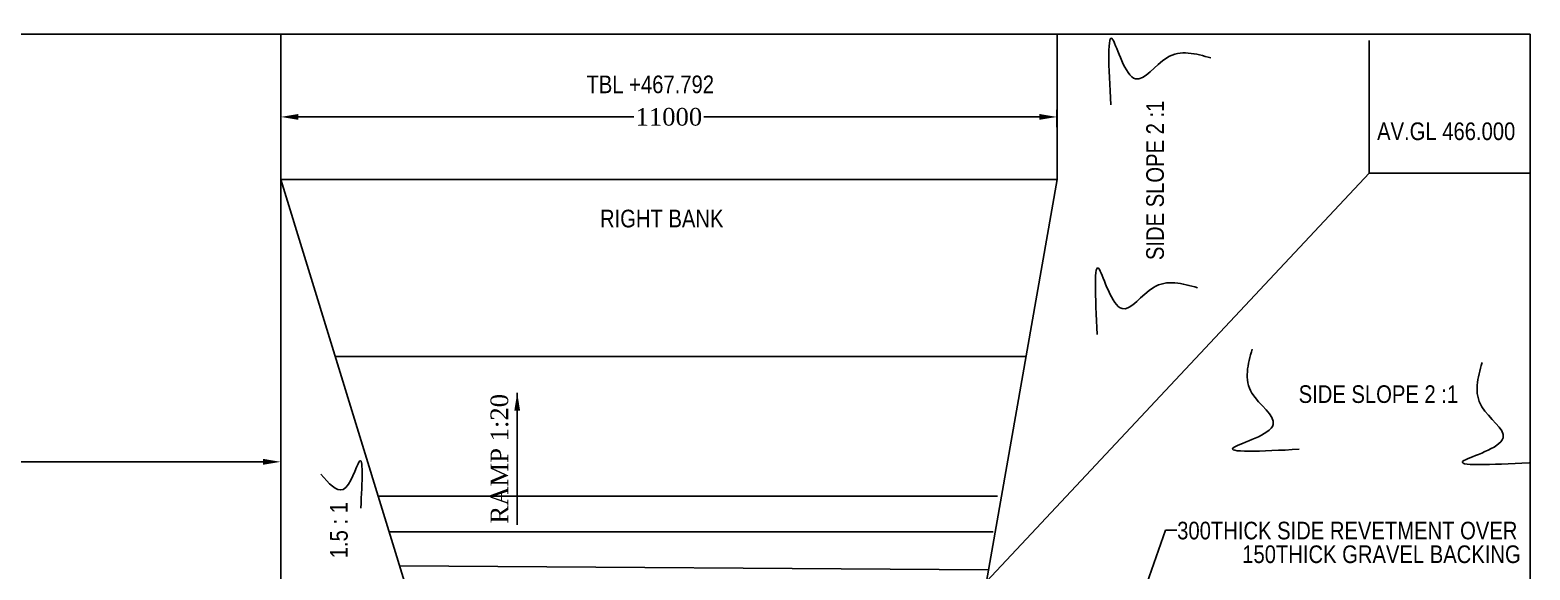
# Model space of a CAD drawing. Header units: millimetres. Extents: x 80 to 6605, y 46 to 2491.
# Drawn here: x 5980.9 to 6193.5, y 1035.2 to 1111.8 of the extents above; entities that cross this region are included whole.
import ezdxf
from ezdxf.enums import TextEntityAlignment as Align

# ---------------------------------------------------------------- set-up
doc = ezdxf.new("R2010")
doc.units = ezdxf.units.MM
doc.layers.add('TEXT_GENERAL', color=4, linetype='Continuous')
doc.styles.add('ARIAL NARROW', font='ARIALN.TTF')
doc.styles.get("Standard").update_dxf_attribs({"font": 'times.ttf', "height": 2.5})
doc.styles.add('TNR_2.5', font='times.ttf', dxfattribs={"height": 2.5})
doc.dimstyles.new('ISO-25', dxfattribs={"dimtxt": 2.5, "dimasz": 2.5, "dimexe": 1.25, "dimexo": 0.625, "dimtad": 1, "dimlfac": 25, "dimtxsty": 'Standard', "dimcen": 2.5, "dimadec": 0, "dimazin": 0, "dimtfac": 1, "dimtmove": 0, "dimatfit": 3, "dimfxl": 1, "dimarcsym": 0})
doc.dimstyles.new('STYLE_ESH', dxfattribs={"dimtxt": 2.5, "dimasz": 2.5, "dimexe": 1, "dimexo": 0.625, "dimtad": 0, "dimtih": 1, "dimtoh": 1, "dimdec": 0, "dimlfac": 100, "dimzin": 9, "dimdsep": 46, "dimtxsty": 'TNR_2.5', "dimcen": 2.5, "dimadec": 0, "dimazin": 2, "dimtfac": 1, "dimtdec": 0, "dimtofl": 0, "dimtmove": 2, "dimatfit": 3, "dimfxl": 1, "dimarcsym": 0})

# ---------------------------------------------------------------- blocks, each defined once
blk = doc.blocks.new('*D109')
at = {"color": 0, "lineweight": -2, "transparency": 16777216}
for p, q in [((6016.48, 1098.02), (6016.48, 1100.47)), ((6018.98, 1099.47), (6066.53, 1099.47)), ((6123.98, 1099.47), (6076.44, 1099.47)), ((6126.48, 1098.02), (6126.48, 1100.47))]:
    blk.add_line(p, q, dxfattribs=at)
at = {"color": 0, "transparency": 16777216}
for points in [[(6018.98, 1099.89), (6018.98, 1099.06), (6016.48, 1099.47)], [(6123.98, 1099.89), (6123.98, 1099.06), (6126.48, 1099.47)]]:
    blk.add_solid(points, dxfattribs=at)
at = {"layer": 'Defpoints', "color": 0, "transparency": 16777216}
for p in [(6126.48, 1099.47), (6016.48, 1097.39), (6126.48, 1097.39)]:
    blk.add_point(p, dxfattribs=at)
at = {"color": 0, "transparency": 16777216, "insert": (6071.48, 1099.47), "char_height": 2.5, "attachment_point": 5, "style": 'TNR_2.5'}
blk.add_mtext('11000', dxfattribs=at)
blk = doc.blocks.new('*D171')
at = {"color": 0, "lineweight": -2, "transparency": 16777216}
for p, q in [((5932.48, 1046.36), (5932.48, 1051.58)), ((5934.98, 1050.58), (5970.35, 1050.58)), ((6013.98, 1050.58), (5978.62, 1050.58)), ((6016.48, 1046.36), (6016.48, 1051.58))]:
    blk.add_line(p, q, dxfattribs=at)
at = {"color": 0, "transparency": 16777216}
for points in [[(5934.98, 1051), (5934.98, 1050.17), (5932.48, 1050.58)], [(6013.98, 1051), (6013.98, 1050.17), (6016.48, 1050.58)]]:
    blk.add_solid(points, dxfattribs=at)
at = {"layer": 'Defpoints', "color": 0, "transparency": 16777216}
for p in [(6016.48, 1050.58), (5932.48, 1045.73), (6016.48, 1045.73)]:
    blk.add_point(p, dxfattribs=at)
at = {"color": 0, "transparency": 16777216, "insert": (5974.48, 1050.58), "char_height": 2.5, "attachment_point": 5, "style": 'TNR_2.5'}
blk.add_mtext('8400', dxfattribs=at)

msp = doc.modelspace()

# ---------------------------------------------------------------- linework, layer by layer
for p, q in [((6193.51275, 1111.22261), (5885.26264, 1111.22261)), ((6016.48459, 1111.22261), (6016.48459, 1015.55725)), ((6126.48459, 1090.62001), (6126.48459, 1111.22261)), ((6170.72459, 1110.32699), (6170.72459, 1091.51216)), ((6193.51275, 1111.22261), (6193.51275, 830.34564)), ((6193.51275, 1091.51216), (6170.72459, 1091.51216))]:
    msp.add_line(p, q)
at = {"color": 0}
for p, q in [((6016.48389, 1111.22608), (6016.48389, 1015.56072)), ((6048.33389, 987.01777), (6016.48389, 1090.62001)), ((6126.48389, 1090.62001), (6016.48389, 1090.62001)), ((6126.48389, 1090.62001), (6116.50207, 1033.62652)), ((6170.72459, 1091.51216), (6116.50277, 1033.62305)), ((6122.08712, 1065.51563), (6024.20163, 1065.51563)), ((6118.07279, 1045.69645), (6030.29455, 1045.69645)), ((6117.41652, 1040.65342), (6031.84491, 1040.65342)), ((6116.71486, 1035.26164), (6033.33196, 1035.81632))]:
    msp.add_line(p, q, dxfattribs=at)
for points in [[(6148.30187, 1107.83253), (6142.04411, 1107.86757), (6137.62099, 1104.86111), (6134.40162, 1110.40655), (6134.09931, 1101.1776)], [(6146.39674, 1075.26461), (6140.13898, 1075.29965), (6135.71586, 1072.29319), (6132.49649, 1077.83863), (6132.19417, 1068.60968)], [(6154.14971, 1066.56024), (6154.11467, 1060.30247), (6157.12113, 1055.87935), (6151.57569, 1052.65998), (6160.80464, 1052.35767)], [(6186.71763, 1064.6551), (6186.68259, 1058.39734), (6189.68905, 1053.97422), (6184.14361, 1050.75485), (6193.37256, 1050.45254)]]:
    msp.add_spline(points, degree=3)
msp.add_spline([(6022.15066, 1048.8138), (6025.31004, 1046.66633), (6027.60959, 1050.62735), (6027.82553, 1044.03524)], degree=3, dxfattribs=at)

# ---------------------------------------------------------------- texts
at = {"color": 0, "insert": (6048.76116, 1041.83726), "char_height": 2.5, "width": 200, "attachment_point": 7, "rotation": 90}
msp.add_mtext('RAMP 1:20', dxfattribs=at)
at = {"layer": 'TEXT_GENERAL', "color": 0, "lineweight": 5, "style": 'ARIAL NARROW'}
for s, p in [('TBL +467.792', (6068.83995, 1104.08944)), ('AV.GL 466.000', (6181.63551, 1097.44107)), ('RIGHT BANK', (6070.46921, 1085.07095)), ('RIGHT BANK', (6070.46991, 1085.06749))]:
    msp.add_text(s, height=2.5, dxfattribs=at).set_placement(p, align=Align.MIDDLE)
msp.add_text('SIDE SLOPE 2 :1', height=2.5, rotation=90, dxfattribs=at).set_placement((6142.37877, 1101.78015), align=Align.BOTTOM_RIGHT)
msp.add_text('SIDE SLOPE 2 :1', height=2.5, dxfattribs=at).set_placement((6183.33499, 1058.17929), align=Align.BOTTOM_RIGHT)
msp.add_text('1.5 : 1', height=2.5, rotation=90, dxfattribs=at).set_placement((6024.73567, 1040.89241), align=Align.MIDDLE)
for s, p in [('300THICK SIDE REVETMENT OVER', (6143.51499, 1042.08987)), ('150THICK GRAVEL BACKING', (6152.73286, 1038.73356))]:
    msp.add_text(s, height=2.5, dxfattribs=at).set_placement(p, align=Align.TOP_LEFT)

# ---------------------------------------------------------------- dimensions: what is measured, and where the dimension line sits
dim = msp.add_linear_dim(base=(6126.48459, 1099.47177), p1=(6016.48459, 1097.39197), p2=(6126.48459, 1097.39197), dimstyle='STYLE_ESH')
dim.commit()
dim.dimension.update_dxf_attribs({"geometry": '*D109', "text_midpoint": (6071.48459, 1099.47177)})
dim = msp.add_linear_dim(base=(6016.48459, 1050.58217), p1=(5932.48459, 1045.73193), p2=(6016.48459, 1045.73193), angle=180, dimstyle='STYLE_ESH')
dim.commit()
dim.dimension.update_dxf_attribs({"geometry": '*D171', "text_midpoint": (5974.48459, 1050.58217)})

# ---------------------------------------------------------------- leaders
at = {"color": 0, "ltscale": 6}
msp.add_leader([(6049.98919, 1060.33789), (6049.98919, 1041.63574)], dimstyle='ISO-25', override={"dimgap": 0.625, "dimtad": 0}, dxfattribs=at)
msp.add_leader([(6135.57859, 1022.99319), (6141.88075, 1040.90129), (6143.4604, 1040.90129)], dimstyle='STYLE_ESH', override={"dimgap": 0.625, "dimtad": 0})

doc.saveas('drawing.dxf')
